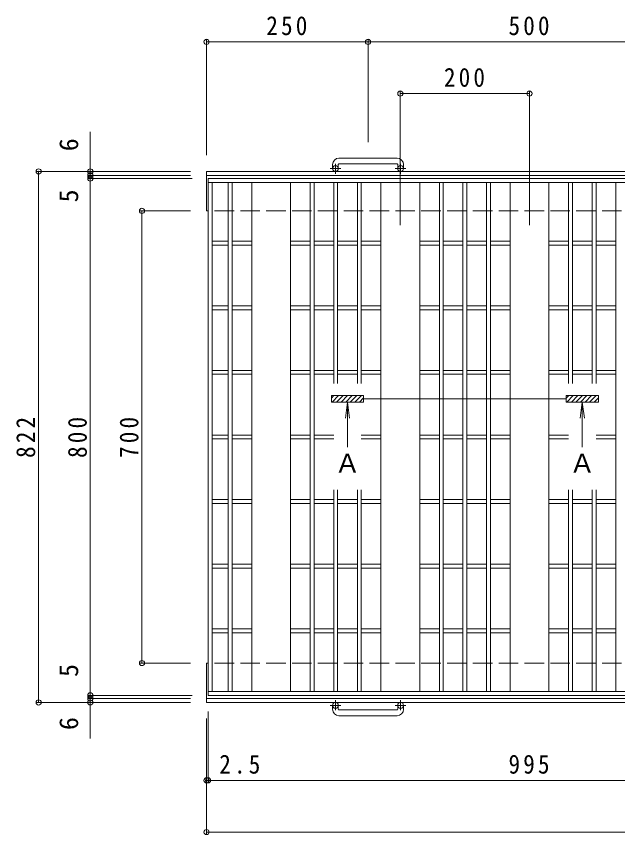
# Model space of a CAD drawing. Units: millimetres, scale not verified. Extents: x -1763 to 1769, y -1371 to 1309.
# Drawn here: x -1763 to -832, y -453 to 814 of the extents above; entities that cross this region are included whole.
import ezdxf
from ezdxf.enums import TextEntityAlignment as Align

# ---------------------------------------------------------------- set-up
doc = ezdxf.new("R2010")
doc.units = ezdxf.units.MM
doc.header["$LTSCALE"] = 10
doc.header["$PDMODE"] = 32
doc.header["$PDSIZE"] = 8
doc.linetypes.add('CHAIN1', pattern=[8, 5, -1, 1, -1])
doc.linetypes.add('DASHED3', pattern=[4, 3, -1])
for name, color, linetype, lineweight in [('C-1', 2, 'Continuous', 9), ('C-2', 3, 'Continuous', 9), ('C-4', 7, 'Continuous', 9)]:
    doc.layers.add(name, color=color, linetype=linetype, lineweight=lineweight)
doc.styles.add('ＭＳ ゴシック', font='')
doc.styles.get('ＭＳ ゴシック').set_extended_font_data('MS Gothic')

msp = doc.modelspace()

# ---------------------------------------------------------------- linework, layer by layer
at = {"layer": 'C-1'}
for p, q in [((-1273.17, 584.22), (-1273.17, 578.12)), ((-1264.17, 584.22), (-1264.17, 578.12)), ((-1173.17, 594.22), (-1263.17, 594.22)), ((-1263.17, 585.22), (-1173.17, 585.22)), ((-1172.17, 584.22), (-1172.17, 578.12)), ((-1163.17, 584.22), (-1163.17, 578.12)), ((-1468.17, 573.62), (-1468.17, 512.62)), ((-212.46, 573.62), (-1468.17, 573.62)), ((-214.16, 567.62), (-1468.17, 567.62)), ((-1468.17, -187.38), (-1468.17, -248.38)), ((-211.3, -242.38), (-1468.17, -242.38)), ((-212.46, -248.38), (-1468.17, -248.38)), ((-1273.17, -258.98), (-1273.17, -252.88)), ((-1264.17, -258.98), (-1264.17, -252.88)), ((-1172.17, -258.98), (-1172.17, -252.88)), ((-1163.17, -258.98), (-1163.17, -252.88)), ((-1263.17, -259.98), (-1173.17, -259.98)), ((-1173.17, -268.98), (-1263.17, -268.98))]:
    msp.add_line(p, q, dxfattribs=at)
at = {"layer": 'C-1', "linetype": 'CHAIN1'}
for p, q in [((-1268.67, 570.01), (-1268.67, 585.61)), ((-1167.67, 570.01), (-1167.67, 585.61)), ((-1260.51, 578.12), (-1276.91, 578.12)), ((-1159.51, 578.12), (-1175.91, 578.12)), ((-1260.51, -252.88), (-1276.91, -252.88)), ((-1268.67, -244.77), (-1268.67, -260.37)), ((-1159.51, -252.88), (-1175.91, -252.88)), ((-1167.67, -244.77), (-1167.67, -260.37))]:
    msp.add_line(p, q, dxfattribs=at)
at = {"layer": 'C-1', "linetype": 'DASHED3'}
for p, q in [((-465.67, 512.62), (-1468.17, 512.62)), ((-465.67, -187.38), (-1468.17, -187.38))]:
    msp.add_line(p, q, dxfattribs=at)
at = {"layer": 'C-1'}
for centre in [(-1268.67, 578.12), (-1167.67, 578.12), (-1268.67, -252.88), (-1167.67, -252.88)]:
    msp.add_circle(centre, 4.5, dxfattribs=at)
for centre, radius, start, end in [((-1263.17, 584.22), 10, 90, 180), ((-1263.17, 584.22), 1, 90, 180), ((-1173.17, 584.22), 10, 0, 90), ((-1173.17, 584.22), 1, 0, 90), ((-1263.17, -258.98), 10, 180, 270), ((-1263.17, -258.98), 1, 180, 270), ((-1173.17, -258.98), 10, 270, 0), ((-1173.17, -258.98), 1, 270, 0)]:
    msp.add_arc(centre, radius, start, end, dxfattribs=at)
at = {"layer": 'C-2'}
for p, q in [((-1465.67, 562.62), (-1465.67, -237.38)), ((-470.67, 562.62), (-1465.67, 562.62)), ((-470.67, 556.62), (-1465.67, 556.62)), ((-1459.67, 556.62), (-1459.67, -231.38)), ((-1434.67, 556.62), (-1434.67, -231.38)), ((-1428.67, 556.62), (-1428.67, -231.38)), ((-1398.17, 556.62), (-1398.17, -231.38)), ((-1338.17, 556.62), (-1338.17, -231.38)), ((-1307.67, 556.62), (-1307.67, -231.38)), ((-1301.67, 556.62), (-1301.67, -231.38)), ((-1271.17, 556.62), (-1271.17, 245.24)), ((-1265.17, 556.62), (-1265.17, 245.24)), ((-1234.67, 556.62), (-1234.67, 245.24)), ((-1228.67, 556.62), (-1228.67, 245.24)), ((-1198.17, 556.62), (-1198.17, -231.38)), ((-1138.17, 556.62), (-1138.17, -231.38)), ((-1107.67, 556.62), (-1107.67, -231.38)), ((-1101.67, 556.62), (-1101.67, -231.38)), ((-1071.17, 556.62), (-1071.17, -231.38)), ((-1065.17, 556.62), (-1065.17, -231.38)), ((-1034.67, 556.62), (-1034.67, -231.38)), ((-1028.67, 556.62), (-1028.67, -231.38)), ((-998.17, 556.62), (-998.17, -231.38)), ((-938.17, 556.62), (-938.17, -231.38)), ((-907.67, 556.62), (-907.67, 245.24)), ((-901.67, 556.62), (-901.67, 245.24)), ((-871.17, 556.62), (-871.17, 245.24)), ((-865.17, 556.62), (-865.17, 245.24)), ((-834.67, 556.62), (-834.67, -231.38)), ((-1434.67, 465.62), (-1459.67, 465.62)), ((-1434.67, 459.62), (-1459.67, 459.62)), ((-1398.17, 465.62), (-1428.67, 465.62)), ((-1398.17, 459.62), (-1428.67, 459.62)), ((-1307.67, 465.62), (-1338.17, 465.62)), ((-1307.67, 459.62), (-1338.17, 459.62)), ((-1271.17, 465.62), (-1301.67, 465.62)), ((-1271.17, 459.62), (-1301.67, 459.62)), ((-1234.67, 465.62), (-1265.17, 465.62)), ((-1234.67, 459.62), (-1265.17, 459.62)), ((-1198.17, 465.62), (-1228.67, 465.62)), ((-1198.17, 459.62), (-1228.67, 459.62)), ((-1107.67, 465.62), (-1138.17, 465.62)), ((-1107.67, 459.62), (-1138.17, 459.62)), ((-1071.17, 465.62), (-1101.67, 465.62)), ((-1071.17, 459.62), (-1101.67, 459.62)), ((-1034.67, 465.62), (-1065.17, 465.62)), ((-1034.67, 459.62), (-1065.17, 459.62)), ((-998.17, 465.62), (-1028.67, 465.62)), ((-998.17, 459.62), (-1028.67, 459.62)), ((-907.67, 465.62), (-938.17, 465.62)), ((-907.67, 459.62), (-938.17, 459.62)), ((-871.17, 465.62), (-901.67, 465.62)), ((-871.17, 459.62), (-901.67, 459.62)), ((-834.67, 465.62), (-865.17, 465.62)), ((-834.67, 459.62), (-865.17, 459.62)), ((-1434.67, 365.62), (-1459.67, 365.62)), ((-1434.67, 359.62), (-1459.67, 359.62)), ((-1398.17, 365.62), (-1428.67, 365.62)), ((-1398.17, 359.62), (-1428.67, 359.62)), ((-1307.67, 365.62), (-1338.17, 365.62)), ((-1307.67, 359.62), (-1338.17, 359.62)), ((-1271.17, 365.62), (-1301.67, 365.62)), ((-1271.17, 359.62), (-1301.67, 359.62)), ((-1234.67, 365.62), (-1265.17, 365.62)), ((-1234.67, 359.62), (-1265.17, 359.62)), ((-1198.17, 365.62), (-1228.67, 365.62)), ((-1198.17, 359.62), (-1228.67, 359.62)), ((-1107.67, 365.62), (-1138.17, 365.62)), ((-1107.67, 359.62), (-1138.17, 359.62)), ((-1071.17, 365.62), (-1101.67, 365.62)), ((-1071.17, 359.62), (-1101.67, 359.62)), ((-1034.67, 365.62), (-1065.17, 365.62)), ((-1034.67, 359.62), (-1065.17, 359.62)), ((-998.17, 365.62), (-1028.67, 365.62)), ((-998.17, 359.62), (-1028.67, 359.62)), ((-907.67, 365.62), (-938.17, 365.62)), ((-907.67, 359.62), (-938.17, 359.62)), ((-871.17, 365.62), (-901.67, 365.62)), ((-871.17, 359.62), (-901.67, 359.62)), ((-834.67, 365.62), (-865.17, 365.62)), ((-834.67, 359.62), (-865.17, 359.62)), ((-1434.67, 265.62), (-1459.67, 265.62)), ((-1434.67, 259.62), (-1459.67, 259.62)), ((-1398.17, 265.62), (-1428.67, 265.62)), ((-1398.17, 259.62), (-1428.67, 259.62)), ((-1307.67, 265.62), (-1338.17, 265.62)), ((-1307.67, 259.62), (-1338.17, 259.62)), ((-1271.17, 265.62), (-1301.67, 265.62)), ((-1271.17, 259.62), (-1301.67, 259.62)), ((-1234.67, 265.62), (-1265.17, 265.62)), ((-1234.67, 259.62), (-1265.17, 259.62)), ((-1198.17, 265.62), (-1228.67, 265.62)), ((-1198.17, 259.62), (-1228.67, 259.62)), ((-1107.67, 265.62), (-1138.17, 265.62)), ((-1107.67, 259.62), (-1138.17, 259.62)), ((-1071.17, 265.62), (-1101.67, 265.62)), ((-1071.17, 259.62), (-1101.67, 259.62)), ((-1034.67, 265.62), (-1065.17, 265.62)), ((-1034.67, 259.62), (-1065.17, 259.62)), ((-998.17, 265.62), (-1028.67, 265.62)), ((-998.17, 259.62), (-1028.67, 259.62)), ((-907.67, 265.62), (-938.17, 265.62)), ((-907.67, 259.62), (-938.17, 259.62)), ((-871.17, 265.62), (-901.67, 265.62)), ((-871.17, 259.62), (-901.67, 259.62)), ((-834.67, 265.62), (-865.17, 265.62)), ((-834.67, 259.62), (-865.17, 259.62)), ((-1434.67, 165.62), (-1459.67, 165.62)), ((-1398.17, 165.62), (-1428.67, 165.62)), ((-1307.67, 165.62), (-1338.17, 165.62)), ((-1271.17, 165.62), (-1301.67, 165.62)), ((-1198.17, 165.62), (-1228.67, 165.62)), ((-1107.67, 165.62), (-1138.17, 165.62)), ((-1071.17, 165.62), (-1101.67, 165.62)), ((-1034.67, 165.62), (-1065.17, 165.62)), ((-998.17, 165.62), (-1028.67, 165.62)), ((-907.67, 165.62), (-938.17, 165.62)), ((-834.67, 165.62), (-865.17, 165.62)), ((-1434.67, 159.62), (-1459.67, 159.62)), ((-1398.17, 159.62), (-1428.67, 159.62)), ((-1307.67, 159.62), (-1338.17, 159.62)), ((-1271.17, 159.62), (-1301.67, 159.62)), ((-1198.17, 159.62), (-1228.67, 159.62)), ((-1107.67, 159.62), (-1138.17, 159.62)), ((-1071.17, 159.62), (-1101.67, 159.62)), ((-1034.67, 159.62), (-1065.17, 159.62)), ((-998.17, 159.62), (-1028.67, 159.62)), ((-907.67, 159.62), (-938.17, 159.62)), ((-834.67, 159.62), (-865.17, 159.62)), ((-1271.17, 80.59), (-1271.17, -231.38)), ((-1265.17, 80.59), (-1265.17, -231.38)), ((-1234.67, 80.59), (-1234.67, -231.38)), ((-1228.67, 80.59), (-1228.67, -231.38)), ((-907.67, 80.59), (-907.67, -231.38)), ((-901.67, 80.59), (-901.67, -231.38)), ((-871.17, 80.59), (-871.17, -231.38)), ((-865.17, 80.59), (-865.17, -231.38)), ((-1434.67, 65.62), (-1459.67, 65.62)), ((-1398.17, 65.62), (-1428.67, 65.62)), ((-1307.67, 65.62), (-1338.17, 65.62)), ((-1271.17, 65.62), (-1301.67, 65.62)), ((-1234.67, 65.62), (-1265.17, 65.62)), ((-1198.17, 65.62), (-1228.67, 65.62)), ((-1107.67, 65.62), (-1138.17, 65.62)), ((-1071.17, 65.62), (-1101.67, 65.62)), ((-1034.67, 65.62), (-1065.17, 65.62)), ((-998.17, 65.62), (-1028.67, 65.62)), ((-907.67, 65.62), (-938.17, 65.62)), ((-871.17, 65.62), (-901.67, 65.62)), ((-834.67, 65.62), (-865.17, 65.62)), ((-1434.67, 59.62), (-1459.67, 59.62)), ((-1398.17, 59.62), (-1428.67, 59.62)), ((-1307.67, 59.62), (-1338.17, 59.62)), ((-1271.17, 59.62), (-1301.67, 59.62)), ((-1234.67, 59.62), (-1265.17, 59.62)), ((-1198.17, 59.62), (-1228.67, 59.62)), ((-1107.67, 59.62), (-1138.17, 59.62)), ((-1071.17, 59.62), (-1101.67, 59.62)), ((-1034.67, 59.62), (-1065.17, 59.62)), ((-998.17, 59.62), (-1028.67, 59.62)), ((-907.67, 59.62), (-938.17, 59.62)), ((-871.17, 59.62), (-901.67, 59.62)), ((-834.67, 59.62), (-865.17, 59.62)), ((-1434.67, -34.38), (-1459.67, -34.38)), ((-1398.17, -34.38), (-1428.67, -34.38)), ((-1307.67, -34.38), (-1338.17, -34.38)), ((-1271.17, -34.38), (-1301.67, -34.38)), ((-1234.67, -34.38), (-1265.17, -34.38)), ((-1198.17, -34.38), (-1228.67, -34.38)), ((-1107.67, -34.38), (-1138.17, -34.38)), ((-1071.17, -34.38), (-1101.67, -34.38)), ((-1034.67, -34.38), (-1065.17, -34.38)), ((-998.17, -34.38), (-1028.67, -34.38)), ((-907.67, -34.38), (-938.17, -34.38)), ((-871.17, -34.38), (-901.67, -34.38)), ((-834.67, -34.38), (-865.17, -34.38)), ((-1434.67, -40.38), (-1459.67, -40.38)), ((-1398.17, -40.38), (-1428.67, -40.38)), ((-1307.67, -40.38), (-1338.17, -40.38)), ((-1271.17, -40.38), (-1301.67, -40.38)), ((-1234.67, -40.38), (-1265.17, -40.38)), ((-1198.17, -40.38), (-1228.67, -40.38)), ((-1107.67, -40.38), (-1138.17, -40.38)), ((-1071.17, -40.38), (-1101.67, -40.38)), ((-1034.67, -40.38), (-1065.17, -40.38)), ((-998.17, -40.38), (-1028.67, -40.38)), ((-907.67, -40.38), (-938.17, -40.38)), ((-871.17, -40.38), (-901.67, -40.38)), ((-834.67, -40.38), (-865.17, -40.38)), ((-1434.67, -134.38), (-1459.67, -134.38)), ((-1398.17, -134.38), (-1428.67, -134.38)), ((-1307.67, -134.38), (-1338.17, -134.38)), ((-1271.17, -134.38), (-1301.67, -134.38)), ((-1234.67, -134.38), (-1265.17, -134.38)), ((-1198.17, -134.38), (-1228.67, -134.38)), ((-1107.67, -134.38), (-1138.17, -134.38)), ((-1071.17, -134.38), (-1101.67, -134.38)), ((-1034.67, -134.38), (-1065.17, -134.38)), ((-998.17, -134.38), (-1028.67, -134.38)), ((-907.67, -134.38), (-938.17, -134.38)), ((-871.17, -134.38), (-901.67, -134.38)), ((-834.67, -134.38), (-865.17, -134.38)), ((-1434.67, -140.38), (-1459.67, -140.38)), ((-1398.17, -140.38), (-1428.67, -140.38)), ((-1307.67, -140.38), (-1338.17, -140.38)), ((-1271.17, -140.38), (-1301.67, -140.38)), ((-1234.67, -140.38), (-1265.17, -140.38)), ((-1198.17, -140.38), (-1228.67, -140.38)), ((-1107.67, -140.38), (-1138.17, -140.38)), ((-1071.17, -140.38), (-1101.67, -140.38)), ((-1034.67, -140.38), (-1065.17, -140.38)), ((-998.17, -140.38), (-1028.67, -140.38)), ((-907.67, -140.38), (-938.17, -140.38)), ((-871.17, -140.38), (-901.67, -140.38)), ((-834.67, -140.38), (-865.17, -140.38)), ((-470.67, -231.38), (-1465.67, -231.38)), ((-470.67, -237.38), (-1465.67, -237.38))]:
    msp.add_line(p, q, dxfattribs=at)
at = {"layer": 'C-4'}
for p, q in [((-1468.17, 598.62), (-1468.17, 777.22)), ((-1468.17, 774.22), (-212.46, 774.22)), ((-1218.17, 619.22), (-1218.17, 777.22)), ((-1168.17, 490.62), (-1168.17, 697.22)), ((-968.17, 490.62), (-968.17, 697.22)), ((-1168.17, 694.22), (-968.17, 694.22)), ((-1648.17, -304.06), (-1648.17, 635.16)), ((-1493.17, 573.62), (-1731.17, 573.62)), ((-1728.17, -248.38), (-1728.17, 573.62)), ((-1493.17, 567.62), (-1651.17, 567.62)), ((-1490.67, 562.62), (-1651.17, 562.62)), ((-1493.17, 512.62), (-1571.17, 512.62)), ((-1568.17, -187.38), (-1568.17, 512.62)), ((-1274.92, 226.66), (-1224.92, 226.66)), ((-1274.92, 216.66), (-1274.92, 226.66)), ((-1274.92, 222.68), (-1270.95, 226.66)), ((-1274.92, 216.66), (-1224.92, 216.66)), ((-1273.88, 216.66), (-1263.88, 226.66)), ((-1266.8, 216.66), (-1256.8, 226.66)), ((-1259.73, 216.66), (-1249.73, 226.66)), ((-1249.92, 216.66), (-1253.18, 191.87)), ((-1252.66, 216.66), (-1242.66, 226.66)), ((-1249.92, 216.66), (-1246.66, 191.87)), ((-1249.92, 216.66), (-1249.92, 146.66)), ((-1245.59, 216.66), (-1235.59, 226.66)), ((-1238.52, 216.66), (-1228.52, 226.66)), ((-1231.45, 216.66), (-1224.92, 223.19)), ((-1224.92, 216.66), (-1224.92, 226.66)), ((-1224.92, 221.66), (-911.42, 221.66)), ((-861.42, 226.66), (-911.42, 226.66)), ((-911.42, 216.66), (-911.42, 226.66)), ((-911.42, 222.68), (-907.45, 226.66)), ((-861.42, 216.66), (-911.42, 216.66)), ((-910.38, 216.66), (-900.38, 226.66)), ((-903.31, 216.66), (-893.31, 226.66)), ((-896.23, 216.66), (-886.23, 226.66)), ((-886.42, 216.66), (-889.68, 191.87)), ((-889.16, 216.66), (-879.16, 226.66)), ((-886.42, 216.66), (-883.16, 191.87)), ((-886.42, 216.66), (-886.42, 146.66)), ((-882.09, 216.66), (-872.09, 226.66)), ((-875.02, 216.66), (-865.02, 226.66)), ((-867.95, 216.66), (-861.42, 223.19)), ((-861.42, 216.66), (-861.42, 226.66)), ((-1493.17, -187.38), (-1571.17, -187.38)), ((-1490.67, -237.38), (-1651.17, -237.38)), ((-1493.17, -248.38), (-1731.17, -248.38)), ((-1493.17, -242.38), (-1651.17, -242.38)), ((-1465.67, -262.38), (-1465.67, -371.98)), ((-1468.17, -273.38), (-1468.17, -451.98)), ((-1468.17, -368.98), (-211.3, -368.98)), ((-1468.17, -448.98), (-211.3, -448.98))]:
    msp.add_line(p, q, dxfattribs=at)
for p in [(-1468.17, 774.22), (-1218.17, 774.22), (-1168.17, 694.22), (-968.17, 694.22), (-1728.17, 573.62), (-1648.17, 573.62), (-1648.17, 567.62), (-1648.17, 562.62), (-1568.17, 512.62), (-1568.17, -187.38), (-1648.17, -237.38), (-1648.17, -242.38), (-1728.17, -248.38), (-1648.17, -248.38), (-1468.17, -368.98), (-1465.67, -368.98), (-1468.17, -448.98)]:
    msp.add_point(p, dxfattribs=at)

# ---------------------------------------------------------------- texts
at = {"layer": 'C-4', "color": 2, "style": 'ＭＳ ゴシック'}
for s, p in [('6', (-1658.17, 604.96)), ('5', (-1658.17, 525.75)), ('5', (-1658.17, -208.87)), ('6', (-1658.17, -291.05))]:
    msp.add_text(s, height=29.33, rotation=90, dxfattribs=at).set_placement(p, align=Align.BOTTOM_LEFT)
for p in [(-1269.92, 98.61), (-906.42, 98.61)]:
    msp.add_text('Ａ', height=29.33, dxfattribs=at).set_placement(p, align=Align.BOTTOM_LEFT)
at = {"layer": 'C-4', "color": 2, "char_height": 29.33, "attachment_point": 7, "style": 'ＭＳ ゴシック'}
for s, insert in [('\\T1.27;\\W0.9;250', (-1375.67, 784.22)), ('\\T1.27;\\W0.9;500', (-1000.67, 784.22)), ('\\T1.27;\\W0.9;200', (-1100.67, 704.22)), ('\\T1.27;\\W0.9;2.5', (-1448.49, -358.98)), ('\\T1.27;\\W0.9;995', (-1000.67, -358.98))]:
    msp.add_mtext(s, dxfattribs=dict(at, insert=insert))
at = {"layer": 'C-4', "color": 2, "char_height": 29.33, "attachment_point": 7, "rotation": 90, "style": 'ＭＳ ゴシック'}
for s, insert in [('\\T1.27;\\W0.9;822', (-1733.17, 130.12)), ('\\T1.27;\\W0.9;800', (-1653.17, 130.12)), ('\\T1.27;\\W0.9;700', (-1573.17, 130.12))]:
    msp.add_mtext(s, dxfattribs=dict(at, insert=insert))

doc.saveas('drawing.dxf')
